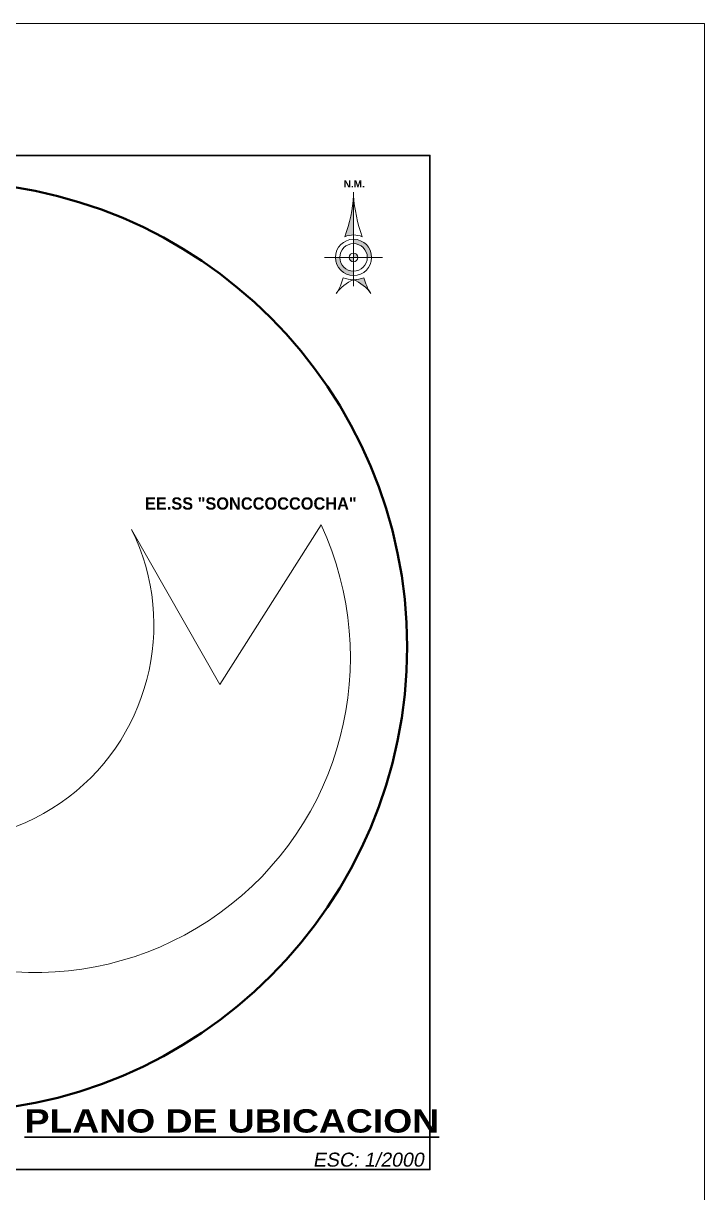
# Model space of a CAD drawing. Header units: metres. Extents: x 766932 to 768173, y 8405668 to 8406206.
# Drawn here: x 768155.24 to 768172.76, y 8406175.51 to 8406205.59 of the extents above; entities that cross this region are included whole.
import ezdxf
from ezdxf.enums import TextEntityAlignment as Align

# ---------------------------------------------------------------- set-up
doc = ezdxf.new("R2010")
doc.units = ezdxf.units.M
doc.linetypes.add('$AUDIT_BAD_LTYPE1', pattern=[0])
doc.linetypes.add('$RECOVER_090125203647-5', pattern=[0])
for name, color, linetype, lineweight in [('1.1AGUA CALIENTE', 1, 'Continuous', 40), ('8', 5, 'Continuous', 60), ('CALLE', 7, '$RECOVER_090125203647-5', 15), ('COTA', 1, 'Continuous', 9), ('PLUMA 01', 31, 'Continuous', 9), ('Red vías Vecinales', 106, 'Continuous', 40), ('ROTULO_YMT', 7, 'Continuous', 5), ('Texto vías Provinciales', 170, 'Continuous', 5)]:
    doc.layers.add(name, color=color, linetype=linetype, lineweight=lineweight)
doc.styles.add('Arial Negrita', font='')
doc.styles.add('century', font='GOTHIC.TTF')
doc.styles.add('PROVINCIAS', font='GOTHIC.TTF', dxfattribs={"oblique": 10, "height": 0.14})
doc.styles.add('TURBO TEXTO', font='swisse.ttf')
doc.styles.get('Arial Negrita').set_extended_font_data('Arial', bold=True)

# ---------------------------------------------------------------- blocks, each defined once
blk = doc.blocks.new('N.M.5')
at = {"linetype": '$AUDIT_BAD_LTYPE1'}
for points in [[(0, 31.5, -0.071703), (-3, 17.15, -0.099699), (0, 17.75)], [(6, -2.5, -0.090274), (3.6, 2.98, -0.099699), (0, 2.25, -0.14892)]]:
    blk.add_hatch(color=256, dxfattribs=at).paths.add_polyline_path(points)
h = blk.add_hatch(color=256, dxfattribs=at)
h.paths.add_polyline_path([(4.75, 10), (6.25, 10, 0.414214), (0, 16.25), (0, 14.75, -0.414214)])
h.paths.add_polyline_path([(-4.75, 10), (-6.25, 10, 0.414214), (0, 3.75), (0, 5.25, -0.414214)])
h.paths.add_polyline_path([(0, 8.5), (0, 10), (-1.5, 10, 0.414214)], flags=17)
h.paths.add_polyline_path([(0, 10), (1.5, 10, 0.414214), (0, 11.5)], flags=17)
for p, q in [((0, 32.5), (0, 0)), ((-10, 10), (10, 10))]:
    blk.add_line(p, q, dxfattribs=at)
for radius in [6.25, 4.75, 1.5]:
    blk.add_circle((0, 10), radius, dxfattribs=at)
for centre, radius, start, end in [((-51.29, 34.73), 51.39, 339.9927, 356.3977), ((51.29, 34.73), 51.39, 183.6023, 200.0073), ((0, 10), 7.75, 67.226, 112.774), ((-19.84, 6.83), 16.69, 326.0129, 346.6463), ((4.8, -9.97), 13.13, 111.427, 145.3079), ((0, 11.55), 9.3, 247.226, 292.774), ((-4.8, -9.97), 13.13, 34.6921, 68.573), ((19.84, 6.83), 16.69, 193.3537, 213.9871)]:
    blk.add_arc(centre, radius, start, end, dxfattribs=at)
at = {"linetype": '$AUDIT_BAD_LTYPE1', "style": 'Arial Negrita'}
blk.add_text('N.M.', height=2.5, dxfattribs=at).set_placement((0.24, 35.4), align=Align.MIDDLE)

msp = doc.modelspace()

# ---------------------------------------------------------------- linework, layer by layer
at = {"layer": '1.1AGUA CALIENTE'}
msp.add_circle((768153.137, 8406189.55), 11.973, dxfattribs=at)
msp.add_circle((768153.137, 8406189.55), 11.973, dxfattribs=at)
msp.add_circle((768153.137, 8406189.55), 11.973, dxfattribs=at)
msp.add_circle((768153.137, 8406189.55), 11.973, dxfattribs=at)
at = {"layer": 'COTA'}
msp.add_lwpolyline([(768162.897, 8406192.688), (768160.295, 8406188.585), (768158.024, 8406192.573, -1.822171), (768148.693, 8406193.592, 1.682848)], format="xyb", close=True, dxfattribs=at)
at = {"layer": 'PLUMA 01'}
msp.add_lwpolyline([(768072.675, 8406146.188), (768172.76, 8406146.188), (768172.76, 8406205.588), (768072.675, 8406205.588)], close=True, dxfattribs=at)
at = {"layer": 'Red vías Vecinales', "color": 7, "lineweight": 30}
msp.add_lwpolyline([(768140.803, 8406176.106), (768165.698, 8406176.106), (768165.698, 8406202.19), (768140.803, 8406202.19), (768140.803, 8406176.106)], dxfattribs=at)
msp.add_lwpolyline([(768140.803, 8406176.106), (768165.698, 8406176.106), (768165.698, 8406202.19), (768140.803, 8406202.19), (768140.803, 8406176.106)], dxfattribs=at)

# ---------------------------------------------------------------- block references
at = {"layer": 'CALLE', "linetype": '$AUDIT_BAD_LTYPE1', "xscale": 0.07444852933986112, "yscale": 0.07444852933986112, "zscale": 0.07444852933986112}
msp.add_blockref('N.M.5', (768163.733, 8406198.825), dxfattribs=at)

# ---------------------------------------------------------------- texts
at = {"layer": '8', "color": 7, "insert": (768163.812, 8406193.395), "char_height": 0.31428, "attachment_point": 3, "style": 'century'}
msp.add_mtext('{\\fBankGothic Md BT|b1|i0|c0|p34;EE.SS "SONCCOCCOCHA"}', dxfattribs=at)
at = {"layer": 'ROTULO_YMT', "color": 110, "lineweight": 30, "insert": (768155.275, 8406177.656), "char_height": 0.6, "attachment_point": 1, "style": 'TURBO TEXTO'}
msp.add_mtext('{\\fArial Black|b1|i0|c0|p34;\\L\\C7;PLANO DE UBICACION}', dxfattribs=at)
at = {"layer": 'Texto vías Provinciales', "color": 7, "insert": (768164.113, 8406176.357), "char_height": 0.36, "attachment_point": 5, "style": 'PROVINCIAS'}
msp.add_mtext('{\\fArial|b0|i0|c0|p34;ESC: 1/2000}', dxfattribs=at)

doc.saveas('drawing.dxf')
